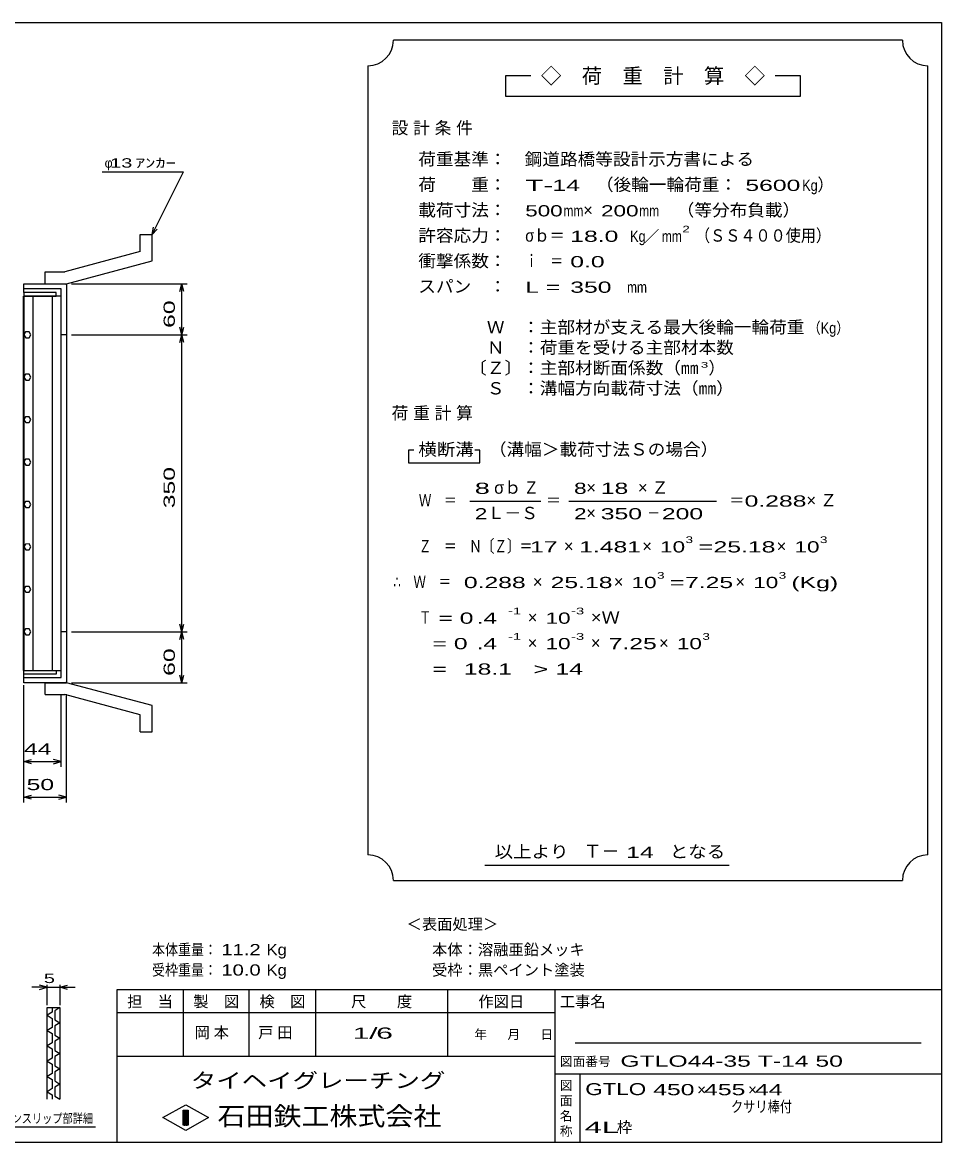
# Model space of a CAD drawing. Units: millimetres, scale not verified. Extents: x -1092 to 1039, y -770 to 632.
# Drawn here: x -45 to 1039, y -688 to 632 of the extents above; entities that cross this region are included whole.
import ezdxf
from ezdxf.enums import TextEntityAlignment as Align

# ---------------------------------------------------------------- set-up
doc = ezdxf.new("R2010")
doc.units = ezdxf.units.MM
doc.header["$LTSCALE"] = 6
for name, color, linetype, lineweight in [('0_2', 150, 'Continuous', 25), ('16', 3, 'Continuous', 25), ('19', 6, 'Continuous', 25), ('22', 4, 'Continuous', 25), ('24', 2, 'Continuous', 25), ('32', 4, 'Continuous', 25)]:
    doc.layers.add(name, color=color, linetype=linetype, lineweight=lineweight)
doc.styles.add('ベクトル', font='')
doc.styles.get('ベクトル').set_extended_font_data('ベクトル')

msp = doc.modelspace()

# ---------------------------------------------------------------- linework, layer by layer
at = {"layer": '0_2'}
for p, q in [((-1037.4, 632.1), (1038.6, 632.1)), ((1038.6, 632.1), (1038.6, -687.9)), ((1038.6, -507.9), (66.6, -507.9)), ((66.6, -507.9), (66.6, -687.9)), ((144.6, -507.9), (144.6, -585.9)), ((222.6, -585.9), (222.6, -507.9)), ((300.6, -507.9), (300.6, -585.9)), ((456.6, -585.9), (456.6, -507.9)), ((582.6, -507.9), (582.6, -687.9)), ((582.6, -534.9), (66.6, -534.9)), ((1014.6, -570.9), (606.6, -570.9)), ((66.6, -585.9), (582.6, -585.9)), ((582.6, -606.9), (1038.6, -606.9)), ((612.6, -687.9), (612.6, -606.9)), ((120.6, -658.5), (147.6, -643.5)), ((147.6, -643.5), (174.6, -658.5)), ((147.6, -673.5), (120.6, -658.5)), ((144.6, -649.5), (150.6, -649.5)), ((144.6, -667.5), (144.6, -649.5)), ((144.6, -649.5), (145.8, -649.5)), ((145.8, -649.5), (145.8, -667.5)), ((147, -667.5), (147, -649.5)), ((147, -649.5), (148.2, -649.5)), ((174.6, -658.5), (147.6, -673.5)), ((148.2, -649.5), (148.2, -667.5)), ((149.4, -667.5), (149.4, -649.5)), ((149.4, -649.5), (150.6, -649.5)), ((150.6, -649.5), (150.6, -667.5)), ((150.6, -649.5), (150.6, -667.5)), ((150.6, -667.5), (144.6, -667.5)), ((145.8, -667.5), (147, -667.5)), ((148.2, -667.5), (149.4, -667.5)), ((1038.6, -687.9), (-1037.4, -687.9))]:
    msp.add_line(p, q, dxfattribs=at)
at = {"layer": '16'}
for p, q in [((-43.7, -131.5), (-43.7, 309.5)), ((-43.7, 309.5), (-43, 309.5)), ((-5, 314), (-43, 314)), ((-43, 314), (-43, 309.5)), ((-43, 309.5), (-5, 309.5)), ((-43, 309.5), (-43, -131.5)), ((1, 309.5), (-43, 309.5)), ((-32.5, 309.5), (-32.5, -131.5)), ((-9.5, -131.5), (-9.5, 309.5)), ((-5, 309.5), (-5, 314)), ((1, -131.5), (1, 309.5)), ((-41.024, 267.45), (-43, 263.972)), ((-37.024, 267.478), (-41.024, 267.45)), ((-35, 264), (-37.024, 267.478)), ((-36.976, 260.55), (-35, 264.028)), ((-43, 263.972), (-40.976, 260.522)), ((-40.976, 260.522), (-36.976, 260.55)), ((-41.024, 217.45), (-43, 213.972)), ((-43, 213.972), (-40.976, 210.522)), ((-37.024, 217.478), (-41.024, 217.45)), ((-35, 214), (-37.024, 217.478)), ((-36.976, 210.55), (-35, 214.028)), ((-40.976, 210.522), (-36.976, 210.55)), ((-41.024, 167.45), (-43, 163.972)), ((-43, 163.972), (-40.976, 160.522)), ((-37.024, 167.478), (-41.024, 167.45)), ((-40.976, 160.522), (-36.976, 160.55)), ((-35, 164), (-37.024, 167.478)), ((-36.976, 160.55), (-35, 164.028)), ((-41.024, 117.45), (-43, 113.972)), ((-43, 113.972), (-40.976, 110.522)), ((-37.024, 117.478), (-41.024, 117.45)), ((-40.976, 110.522), (-36.976, 110.55)), ((-35, 114), (-37.024, 117.478)), ((-36.976, 110.55), (-35, 114.028)), ((-41.024, 67.45), (-43, 63.972)), ((-37.024, 67.478), (-41.024, 67.45)), ((-35, 64), (-37.024, 67.478)), ((-43, 63.972), (-40.976, 60.522)), ((-40.976, 60.522), (-36.976, 60.55)), ((-36.976, 60.55), (-35, 64.028)), ((-41.024, 17.45), (-43, 13.972)), ((-43, 13.972), (-40.976, 10.522)), ((-37.024, 17.478), (-41.024, 17.45)), ((-35, 14), (-37.024, 17.478)), ((-36.976, 10.55), (-35, 14.028)), ((-40.976, 10.522), (-36.976, 10.55)), ((-41.024, -32.55), (-43, -36.028)), ((-43, -36.028), (-40.976, -39.478)), ((-37.024, -32.522), (-41.024, -32.55)), ((-40.976, -39.478), (-36.976, -39.45)), ((-35, -36), (-37.024, -32.522)), ((-36.976, -39.45), (-35, -35.972)), ((-41.024, -82.55), (-43, -86.028)), ((-43, -86.028), (-40.976, -89.478)), ((-37.024, -82.522), (-41.024, -82.55)), ((-40.976, -89.478), (-36.976, -89.45)), ((-35, -86), (-37.024, -82.522)), ((-36.976, -89.45), (-35, -85.972)), ((-43, -131.5), (-43.7, -131.5)), ((-43, -131.5), (-5, -131.5)), ((-43, -136), (-43, -131.5)), ((-43, -131.5), (1, -131.5)), ((-5, -131.5), (-5, -136)), ((-5, -136), (-43, -136))]:
    msp.add_line(p, q, dxfattribs=at)
at = {"layer": '19'}
for p, q in [((94, 382), (108, 382)), ((94, 362), (94, 382)), ((108, 351), (108, 382)), ((94, 362), (5, 338)), ((7, 324), (108, 351)), ((-18, 338), (5, 338)), ((-18, 324), (-18, 338)), ((-43, 314), (-43, 324)), ((-43, 324), (6, 324)), ((1, 318), (-43, 318)), ((-18, 324), (7, 324)), ((1, -140), (1, 318)), ((6, 324), (7, 323)), ((7, 323), (7, -145)), ((7, 264), (1, 264)), ((7, -86), (1, -86)), ((-43, -146), (-43, -136)), ((-43, -140), (1, -140)), ((7, -145), (6, -146)), ((6, -146), (-43, -146)), ((-18, -146), (7, -146)), ((-18, -160), (-18, -146)), ((108, -173), (7, -146)), ((-18, -160), (5, -160)), ((94, -184), (5, -160)), ((94, -204), (94, -184)), ((108, -204), (108, -173)), ((94, -204), (108, -204))]:
    msp.add_line(p, q, dxfattribs=at)
at = {"layer": '22'}
for p, q in [((49, 456), (145, 456)), ((108, 382), (145, 456)), ((108, 382), (109.8, 390.76)), ((108, 382), (114, 388.6)), ((13, 324), (149.2, 324)), ((140.8, 315), (143.2, 324)), ((145.6, 315), (143.2, 324)), ((143.2, 264), (143.2, 324)), ((13, 264), (149.2, 264)), ((143.2, 264), (140.8, 273)), ((140.8, 255), (143.2, 264)), ((143.2, 264), (145.6, 273)), ((145.6, 255), (143.2, 264)), ((143.2, -86), (143.2, 264)), ((143.2, -86), (140.8, -77)), ((143.2, -86), (145.6, -77)), ((13, -86), (149.2, -86)), ((140.8, -95), (143.2, -86)), ((145.6, -95), (143.2, -86)), ((143.2, -146), (143.2, -86)), ((143.2, -146), (140.8, -137)), ((143.2, -146), (145.6, -137)), ((-43, -245), (-43, -149)), ((-43, -287), (-43, -149)), ((13, -146), (149.2, -146)), ((1, -245), (1, -159.402)), ((7, -287), (7, -159.402)), ((-43, -239), (-34, -236.6)), ((1, -239), (-8, -236.6)), ((-34, -241.4), (-43, -239)), ((-43, -239), (1, -239)), ((-8, -241.4), (1, -239)), ((-43, -281), (-34, -278.6)), ((-34, -283.4), (-43, -281)), ((-43, -281), (7, -281)), ((7, -281), (-2, -278.6)), ((-2, -283.4), (7, -281))]:
    msp.add_line(p, q, dxfattribs=at)
at = {"layer": '24', "color": 4}
for p, q in [((992.4, 611.1), (392.4, 611.1)), ((362.4, 581.1), (362.4, -348.9)), ((1022.4, -348.9), (1022.4, 581.1)), ((554.4, 569.1), (524.4, 569.1)), ((524.4, 569.1), (524.4, 545.1)), ((872.4, 569.1), (842.4, 569.1)), ((872.4, 545.1), (872.4, 569.1)), ((524.4, 545.1), (872.4, 545.1)), ((416.4, 128.1), (410.4, 128.1)), ((410.4, 128.1), (410.4, 113.1)), ((494.4, 128.1), (488.4, 128.1)), ((494.4, 113.1), (494.4, 128.1)), ((410.4, 113.1), (494.4, 113.1)), ((482.4, 68.1), (566.4, 68.1)), ((599.4, 68.1), (773.4, 68.1)), ((500.4, -360.9), (788.4, -360.9)), ((392.4, -378.9), (992.4, -378.9))]:
    msp.add_line(p, q, dxfattribs=at)
for centre, start, end in [((362.4, 611.1), 270, 0), ((1022.4, 611.1), 180, 270), ((362.4, -378.9), 0, 90), ((1022.4, -378.9), 90, 180)]:
    msp.add_arc(centre, 30, start, end, dxfattribs=at)
at = {"layer": '32'}
for p, q in [((-15.6, -504.9), (-33.6, -504.9)), ((-15.6, -504.9), (-24.6, -502.5)), ((-24.6, -507.3), (-15.6, -504.9)), ((-15.6, -525.9), (-15.6, -501.9)), ((-15.6, -504.9), (-0.6, -504.9)), ((-0.6, -501.9), (-0.6, -525.9)), ((-0.6, -504.9), (8.4, -502.5)), ((8.4, -507.3), (-0.6, -504.9)), ((-0.6, -504.9), (17.4, -504.9)), ((-15.6, -528.9), (-0.6, -528.9)), ((-15.6, -636.9), (-15.6, -528.9)), ((-9.6, -534.3), (-15.6, -537.9)), ((-15.6, -537.9), (-9.6, -541.5)), ((-9.6, -528.9), (-9.6, -534.3)), ((-0.6, -528.9), (-6.6, -532.5)), ((-6.6, -532.5), (-6.6, -543.3)), ((-0.6, -528.9), (-0.6, -636.9)), ((-9.6, -552.3), (-15.6, -555.9)), ((-9.6, -541.5), (-9.6, -552.3)), ((-6.6, -543.3), (-0.6, -546.9)), ((-0.6, -546.9), (-6.6, -550.5)), ((-6.6, -550.5), (-6.6, -561.3)), ((-15.6, -555.9), (-9.6, -559.5)), ((-9.6, -559.5), (-9.6, -570.3)), ((-6.6, -561.3), (-0.6, -564.9)), ((-0.6, -564.9), (-6.6, -568.5)), ((-9.6, -570.3), (-15.6, -573.9)), ((-15.6, -573.9), (-9.6, -577.5)), ((-9.6, -577.5), (-9.6, -588.3)), ((-6.6, -568.5), (-6.6, -579.3)), ((-6.6, -579.3), (-0.6, -582.9)), ((-9.6, -588.3), (-15.6, -591.9)), ((-15.6, -591.9), (-9.6, -595.5)), ((-0.6, -582.9), (-6.6, -586.5)), ((-6.6, -586.5), (-6.6, -597.3)), ((-9.6, -606.3), (-15.6, -609.9)), ((-9.6, -595.5), (-9.6, -606.3)), ((-6.6, -597.3), (-0.6, -600.9)), ((-0.6, -600.9), (-6.6, -604.5)), ((-6.6, -604.5), (-6.6, -615.3)), ((-15.6, -609.9), (-9.6, -613.5)), ((-9.6, -613.5), (-9.6, -624.3)), ((-6.6, -615.3), (-0.6, -618.9)), ((-0.6, -618.9), (-6.6, -622.5)), ((-9.6, -624.3), (-15.6, -627.9)), ((-15.6, -627.9), (-9.6, -631.5)), ((-9.6, -631.5), (-9.6, -636.9)), ((-6.6, -622.5), (-6.6, -633.3)), ((-6.6, -633.3), (-0.6, -636.9)), ((41.4, -669.9), (-111.6, -669.9))]:
    msp.add_line(p, q, dxfattribs=at)

# ---------------------------------------------------------------- texts
at = {"layer": '0_2', "style": 'ベクトル'}
for s, height, p in [('担\u3000当', 13.2, (78.6, -521.7)), ('製\u3000図', 13.2, (156.6, -521.7)), ('検\u3000図', 13.2, (234.6, -521.7)), ('尺\u3000\u3000度', 13.2, (342.6, -521.7)), ('作図日', 13.2, (492.6, -521.7)), ('工事名', 13.2, (588.6, -521.7)), ('年', 11, (487.8, -560.4)), ('月', 11, (526.8, -560.4)), ('日', 11, (565.8, -560.4)), ('図面番号', 11, (588.6, -592.2)), ('図', 11, (588.6, -620.4)), ('面', 11, (588.6, -638.4)), ('名', 11, (588.6, -656.4)), ('称', 11, (588.6, -674.4))]:
    msp.add_text(s, height=height, dxfattribs=at).set_placement(p, align=Align.MIDDLE_LEFT)
at = {"layer": '0_2', "color": 222, "style": 'ベクトル'}
for s, height, width, p in [('タイヘイグレーチング', 17.6, 1.25, (153.6, -614.7)), ('石田鉄工株式会社', 21.99, 1.1, (185.1, -656.7))]:
    msp.add_text(s, height=height, dxfattribs=dict(at, width=width)).set_placement(p, align=Align.MIDDLE_LEFT)
at = {"layer": '19', "color": 2, "style": 'ベクトル', "width": 0.8}
msp.add_text('クサリ棒付', height=13.2, dxfattribs=at).set_placement((790.304, -638.923), align=Align.TOP_LEFT)
at = {"layer": '22', "color": 2, "style": 'ベクトル'}
for s, height, p in [('φ', 11, (52, 466.5)), ('＜表面処理＞', 13.2, (408, -430.5)), ('本体：', 13.2, (438, -460.5)), ('溶融亜鉛メッキ', 13.2, (492, -460.5)), ('受枠：', 13.2, (438, -484.5)), ('黒ペイント塗装', 13.2, (492, -484.5)), ('×', 13.2, (750.6, -625.5)), ('×', 13.2, (810.6, -625.5)), ('枠', 13.2, (655.8, -669.9))]:
    msp.add_text(s, height=height, dxfattribs=at).set_placement(p, align=Align.MIDDLE_LEFT)
for s, height, width, p in [(' 13 ', 11, 1.6, (52, 466.5)), ('ｱﾝｶｰ', 11, 1.6, (88, 466.5)), (' 44 ', 13.2, 1.65, (-51, -224)), (' 50 ', 13.2, 1.65, (-48, -266)), ('本体重量：', 13.2, 0.85, (108, -460.5)), (' 11.2', 13.2, 1.35, (183, -460.5)), ('Kg', 13.2, 1.1, (243, -460.5)), ('受枠重量：', 13.2, 0.85, (108, -484.5)), (' 10.0', 13.2, 1.35, (183, -484.5)), ('Kg', 13.2, 1.1, (243, -484.5)), ('1/', 13.2, 2, (344.4, -558.9)), (' 6 ', 13.2, 2, (362.4, -558.9)), ('GTLO44-35 T-14 50 ', 13.2, 1.65, (660, -591.9)), ('GTLO', 14.08, 1.4, (618.6, -624.9)), (' 450 ', 13.2, 1.65, (690.6, -625.5)), (' 455 ', 13.2, 1.65, (750.6, -625.5)), (' 44 ', 13.2, 1.65, (810.6, -625.5)), ('4L', 13.2, 2.05, (618, -669.9))]:
    msp.add_text(s, height=height, dxfattribs=dict(at, width=width)).set_placement(p, align=Align.MIDDLE_LEFT)
at = {"layer": '22', "color": 2, "style": 'ベクトル', "width": 1.65}
for s, p in [(' 60 ', (128.2, 264)), (' 350 ', (128.2, 51.5)), (' 60 ', (128.2, -146))]:
    msp.add_text(s, height=13.2, rotation=90, dxfattribs=at).set_placement(p, align=Align.MIDDLE_LEFT)
at = {"layer": '22', "color": 2, "char_height": 13.2, "attachment_point": 4, "style": 'ベクトル'}
for s, insert in [('\\T1.25;岡本\u3000', (158.1, -558.9)), ('\\T1.25;戸田\u3000', (233.1, -558.9))]:
    msp.add_mtext(s, dxfattribs=dict(at, insert=insert))
at = {"layer": '24', "style": 'ベクトル'}
for s, height, p in [('◇\u3000荷\u3000重\u3000計\u3000算\u3000◇', 17.6, (566.4, 569.1)), ('）', 14.52, (892.2, 441)), ('×', 14.52, (616.2, 411)), ('／', 13.2, (687.9, 380.1)), ('）', 14.52, (763.8, 225)), ('σｂ', 14.52, (511.2, 84)), ('×', 14.52, (619.8, 84)), ('Ｌ－Ｓ', 14.52, (503.4, 54)), ('×', 14.52, (619.8, 54)), ('×', 14.52, (593.4, 15)), ('×', 14.52, (685.8, 15)), ('×', 14.52, (844.2, 15)), ('×', 14.52, (556.8, -27)), ('×', 14.52, (652.2, -27)), ('×', 14.52, (795.6, -27)), ('×', 14.52, (550.8, -69)), ('×', 14.52, (550.8, -99)), ('×', 14.52, (625.2, -99)), ('×', 14.52, (705.6, -99)), ('Ｔ－', 15.4, (616.8, -344.4))]:
    msp.add_text(s, height=height, dxfattribs=at).set_placement(p, align=Align.MIDDLE_LEFT)
for s, height, width, p in [('荷重基準：\u3000', 14.52, 1.05, (421.8, 471)), ('鋼道路橋等設計示方書による', 14.52, 1.05, (547.2, 471)), ('荷\u3000\u3000重：\u3000', 14.52, 1.05, (421.8, 441)), ('（後輪一輪荷重：', 14.52, 1.05, (631.2, 441)), ('T-', 13.2, 2, (547.8, 440.1)), (' 14 ', 13.2, 1.65, (571.8, 440.1)), (' 5600', 13.2, 1.65, (799.2, 440.1)), ('Kg', 13.2, 0.85, (874.2, 440.1)), ('載荷寸法：\u3000', 14.52, 1.05, (421.8, 411)), ('500', 13.2, 1.5, (547.8, 410.1)), ('mm', 13.2, 0.8, (592.8, 410.1)), ('200', 13.2, 1.5, (637.2, 410.1)), ('mm', 13.2, 0.8, (682.2, 410.1)), ('\u3000（等分布負載）', 14.52, 1.05, (705.6, 411)), ('許容応力：\u3000', 14.52, 1.05, (421.8, 381)), ('σｂ＝', 14.52, 0.9, (547.8, 381)), (' 18.0', 13.2, 1.65, (592.8, 380.1)), ('Kg', 13.2, 0.85, (671.4, 380.1)), ('mm', 13.2, 0.8, (708.9, 380.1)), ('2', 7.918, 1.5, (732.9, 388.5)), ('（ＳＳ４００使用）', 14.52, 0.9, (747.9, 381)), ('衝撃係数：\u3000', 14.52, 1.05, (421.8, 351)), ('ｉ\u3000＝', 14.52, 0.75, (547.8, 351)), (' 0.0', 13.2, 1.65, (592.8, 350.1)), ('スパン\u3000：\u3000', 14.52, 1.05, (421.8, 321)), ('L =', 13.2, 1.65, (547.8, 320.1)), (' 350 ', 13.2, 1.65, (592.8, 320.1)), ('mm', 13.2, 0.8, (667.8, 320.1)), ('\u3000Ｗ\u3000：主部材が支える最大後輪一輪荷重', 14.52, 1.05, (481.8, 273)), ('（Kg）', 13.2, 0.85, (880.8, 272.1)), ('\u3000Ｎ\u3000：荷重を受ける主部材本数', 14.52, 1.05, (481.8, 249)), ('〔Ｚ〕：主部材断面係数（㎜', 14.52, 1.05, (481.8, 225)), ('3', 6.598, 1.8, (754.8, 228.6)), ('\u3000Ｓ\u3000：溝幅方向載荷寸法（㎜）', 14.52, 1.05, (481.8, 201)), ('横断溝', 14.52, 1.1, (421.8, 129)), ('\u3000（溝幅＞載荷寸法Ｓの場合）', 14.52, 1.05, (484.2, 129)), ('8', 13.2, 1.8, (488.4, 83.1)), ('Ｚ', 14.52, 0.9, (546, 84)), ('8', 13.2, 1.5, (605.4, 83.1)), (' 18 ', 13.2, 1.65, (628.8, 83.1)), ('Ｗ\u3000＝', 14.52, 0.75, (422.4, 69)), ('＝', 14.52, 0.9, (572.4, 69)), ('＝', 14.52, 0.9, (788.4, 69)), ('0.288', 13.2, 1.65, (806.4, 68.1)), ('2', 13.2, 1.5, (488.4, 53.1)), ('2', 13.2, 1.5, (605.4, 53.1)), (' 350 ', 13.2, 1.65, (628.8, 53.1)), ('－', 14.52, 0.75, (691.8, 54)), (' 200 ', 13.2, 1.65, (700.8, 53.1)), ('3', 7.918, 1.5, (736.8, 22.5)), ('3', 7.918, 1.5, (895.2, 22.5)), ('Ｚ\u3000＝\u3000Ｎ〔Ｚ〕＝', 14.52, 0.75, (422.4, 15)), (' 17 ', 13.2, 1.65, (545.4, 14.1)), ('1.481', 13.2, 1.65, (611.4, 14.1)), ('10', 13.2, 1.5, (706.8, 14.1)), ('=', 13.2, 1.7, (751.8, 14.1)), ('25.18', 13.2, 1.65, (769.8, 14.1)), ('10', 13.2, 1.5, (865.2, 14.1)), ('∴\u3000Ｗ\u3000＝', 14.52, 0.75, (392.4, -27)), (' 0.288', 13.2, 1.65, (467.4, -27.9)), ('25.18', 13.2, 1.65, (577.8, -27.9)), ('10', 13.2, 1.5, (673.2, -27.9)), ('3', 7.918, 1.5, (703.2, -19.5)), ('=', 13.2, 1.7, (718.2, -27.9)), ('7.25', 13.2, 1.65, (736.2, -27.9)), ('10', 13.2, 1.5, (816.6, -27.9)), ('3', 7.918, 1.5, (846.6, -19.5)), ('(Kg)', 13.2, 1.65, (861.6, -27.9)), ('Ｔ', 14.52, 0.75, (422.4, -69)), (' = 0', 13.2, 1.65, (437.4, -69.9)), (' .4 ', 13.2, 1.65, (482.4, -69.9)), ('-1', 7.918, 1.65, (527.4, -61.5)), ('10', 13.2, 1.5, (571.8, -69.9)), ('-3', 7.918, 1.65, (601.8, -61.5)), ('×Ｗ', 14.52, 1.1, (625.2, -69)), ('-1', 7.918, 1.65, (527.4, -91.5)), ('-3', 7.918, 1.65, (601.8, -91.5)), ('3', 7.918, 1.5, (756.6, -91.5)), ('  = 0', 13.2, 1.65, (422.4, -99.9)), (' .4 ', 13.2, 1.65, (482.4, -99.9)), ('10', 13.2, 1.5, (571.8, -99.9)), ('7.25', 13.2, 1.65, (646.2, -99.9)), ('10', 13.2, 1.5, (726.6, -99.9)), ('  =', 13.2, 1.65, (422.4, -129.9)), (' 18.1', 13.2, 1.65, (467.4, -129.9)), ('>', 13.2, 1.7, (557.4, -129.9)), (' 14 ', 13.2, 1.65, (575.4, -129.9)), ('以上より\u3000', 14.52, 1.1, (511.8, -345)), (' 14 ', 13.2, 1.65, (658.8, -345.9)), ('となる', 14.52, 1.1, (718.2, -345))]:
    msp.add_text(s, height=height, dxfattribs=dict(at, width=width)).set_placement(p, align=Align.MIDDLE_LEFT)
at = {"layer": '24', "char_height": 14.52, "attachment_point": 4, "style": 'ベクトル'}
for s, insert in [('\\T1.28;設計条件', (390.3, 507)), ('\\T1.28;荷重計算', (390.3, 171)), ('\\T1.42;×Ｚ', (680.7, 84)), ('\\T1.42;×Ｚ', (879.3, 69))]:
    msp.add_mtext(s, dxfattribs=dict(at, insert=insert))
at = {"layer": '32', "color": 2, "style": 'ベクトル'}
for s, width, p in [(' 5 ', 1.6, (-26.1, -494.4)), ('主部材ノンスリップ部詳細', 0.8, (-105.6, -659.4))]:
    msp.add_text(s, height=11, dxfattribs=dict(at, width=width)).set_placement(p, align=Align.MIDDLE_LEFT)

doc.saveas('drawing.dxf')
